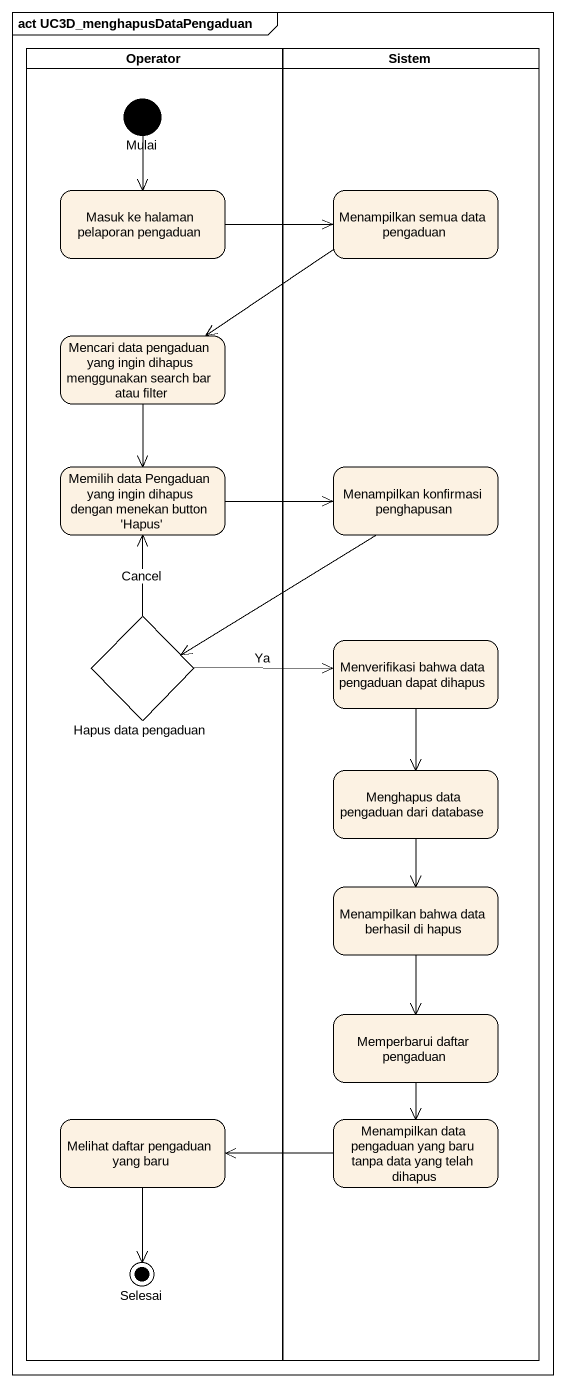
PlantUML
@startuml
mainframe act UC3D_menghapusDataPengaduan
hide empty description
state Operator <<partition>> {
  state Mulai <<start>>
  state "Masuk ke halaman pelaporan pengaduan" as Masuk_ke_halaman_pelaporan
  state "Mencari data pengaduan yang ingin dihapus menggunakan search bar atau filter" as Mencari_data_pengaduan_yang
  state "Memilih data Pengaduan yang ingin dihapus dengan menekan button 'Hapus'" as Memilih_data_Pengaduan_yang
  state "Hapus data pengaduan" as Hapus_data_pengaduan <<choice>>
  state "Melihat daftar pengaduan yang baru" as Melihat_daftar_pengaduan
  state Selesai <<end>>
}
state Sistem <<partition>> {
  state "Menampilkan semua data pengaduan" as Menampilkan_semua_data
  state "Menampilkan konfirmasi penghapusan" as Menampilkan_konfirmasi
  state "Menverifikasi bahwa data pengaduan dapat dihapus" as Menverifikasi_bahwa_data
  state "Menghapus data pengaduan dari database" as Menghapus_data_pengaduan
  state "Menampilkan bahwa data berhasil di hapus" as Menampilkan_bahwa_data
  state "Memperbarui daftar pengaduan" as Memperbarui_daftar_pengaduan
  state "Menampilkan data pengaduan yang baru tanpa data yang telah dihapus" as Menampilkan_data_pengaduan
}
Mulai --> Masuk_ke_halaman_pelaporan
Masuk_ke_halaman_pelaporan -right-> Menampilkan_semua_data
Menampilkan_semua_data -left-> Mencari_data_pengaduan_yang
Mencari_data_pengaduan_yang --> Memilih_data_Pengaduan_yang
Memilih_data_Pengaduan_yang -right-> Menampilkan_konfirmasi
Menampilkan_konfirmasi --> Hapus_data_pengaduan
Hapus_data_pengaduan -up-> Memilih_data_Pengaduan_yang : Cancel
Hapus_data_pengaduan -right-> Menverifikasi_bahwa_data : Ya
Menverifikasi_bahwa_data --> Menghapus_data_pengaduan
Menghapus_data_pengaduan --> Menampilkan_bahwa_data
Menampilkan_bahwa_data --> Memperbarui_daftar_pengaduan
Memperbarui_daftar_pengaduan --> Menampilkan_data_pengaduan
Melihat_daftar_pengaduan --> Selesai
Menampilkan_data_pengaduan -left-> Melihat_daftar_pengaduan
@enduml
